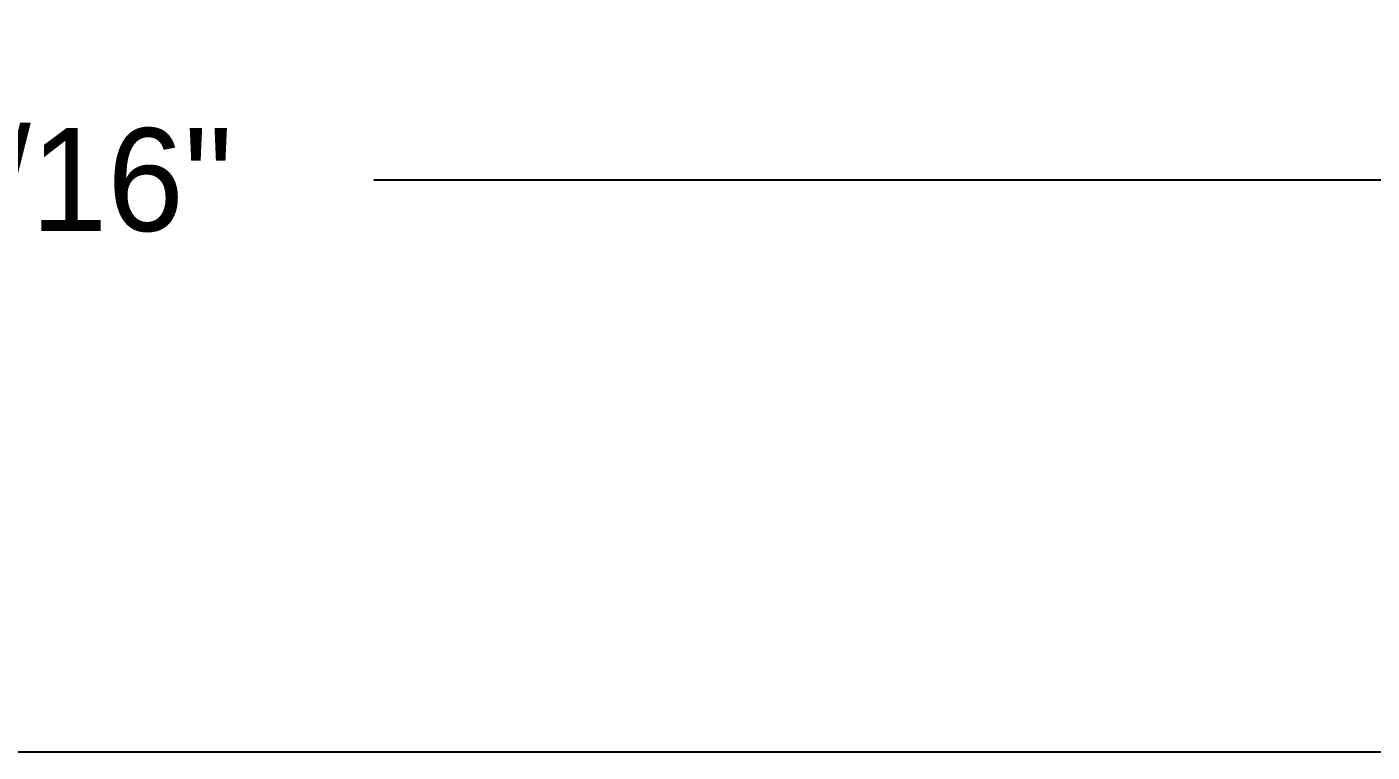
# Model space of a CAD drawing. Extents: x -24 to 296, y -58 to 147.
# Drawn here: x 103.64 to 129.76, y 53.58 to 67.68 of the extents above; entities that cross this region are included whole.
import ezdxf

# ---------------------------------------------------------------- set-up
doc = ezdxf.new("R2010")
doc.units = 0
doc.header["$MEASUREMENT"] = 0
doc.layers.get('Defpoints').update_dxf_attribs({"linetype": 'CONTINUOUS'})
doc.layers.add('0 Unit', color=7, linetype='CONTINUOUS')
doc.dimstyles.get("Standard").update_dxf_attribs({"dimtxt": 2, "dimasz": 2, "dimexe": 0.75, "dimexo": 0.75, "dimgap": 0.75, "dimtad": 0, "dimtih": 1, "dimtoh": 1, "dimdec": 4, "dimzin": 0, "dimdsep": 46, "dimlunit": 5, "dimtxsty": 'STANDARD', "dimcen": 0.09, "dimadec": 0, "dimazin": 0, "dimtfac": 1, "dimtdec": 4, "dimtofl": 0, "dimtmove": 0, "dimatfit": 3, "dimfxl": 1, "dimfrac": 2, "dimtolj": 1, "dimtzin": 0, "dimarcsym": 0})

# ---------------------------------------------------------------- blocks, each defined once
blk = doc.blocks.new('*D19')
at = {"layer": '0 Unit', "color": 0, "lineweight": -2}
for p, q in [((33.863, 54.335), (33.863, 65.448)), ((170.051, 54.335), (170.051, 65.448)), ((35.863, 64.698), (93.54, 64.698)), ((168.051, 64.698), (110.374, 64.698))]:
    blk.add_line(p, q, dxfattribs=at)
at = {"layer": '0 Unit', "color": 0}
for points in [[(35.863, 65.031), (35.863, 64.365), (33.863, 64.698)], [(168.051, 65.031), (168.051, 64.365), (170.051, 64.698)]]:
    blk.add_solid(points, dxfattribs=at)
at = {"layer": 'Defpoints', "color": 0}
for p in [(170.051, 64.698), (33.863, 53.585), (170.051, 53.585)]:
    blk.add_point(p, dxfattribs=at)
at = {"layer": '0 Unit', "color": 0, "insert": (101.957, 64.698), "char_height": 2, "attachment_point": 5}
blk.add_mtext('\\A1;136 3/16"', dxfattribs=at)

msp = doc.modelspace()

# ---------------------------------------------------------------- linework, layer by layer
at = {"layer": '0 Unit'}
msp.add_line((170.05084, 53.58475), (33.86334, 53.58475), dxfattribs=at)

# ---------------------------------------------------------------- dimensions: what is measured, and where the dimension line sits
dim = msp.add_linear_dim(base=(170.05084, 64.69804), p1=(33.86334, 53.58475), p2=(170.05084, 53.58475), dimstyle='Standard', override={"dimpost": '"'}, dxfattribs=at)
dim.commit()
dim.dimension.update_dxf_attribs({"geometry": '*D19', "text_midpoint": (101.95709, 64.69804)})

doc.saveas('drawing.dxf')
